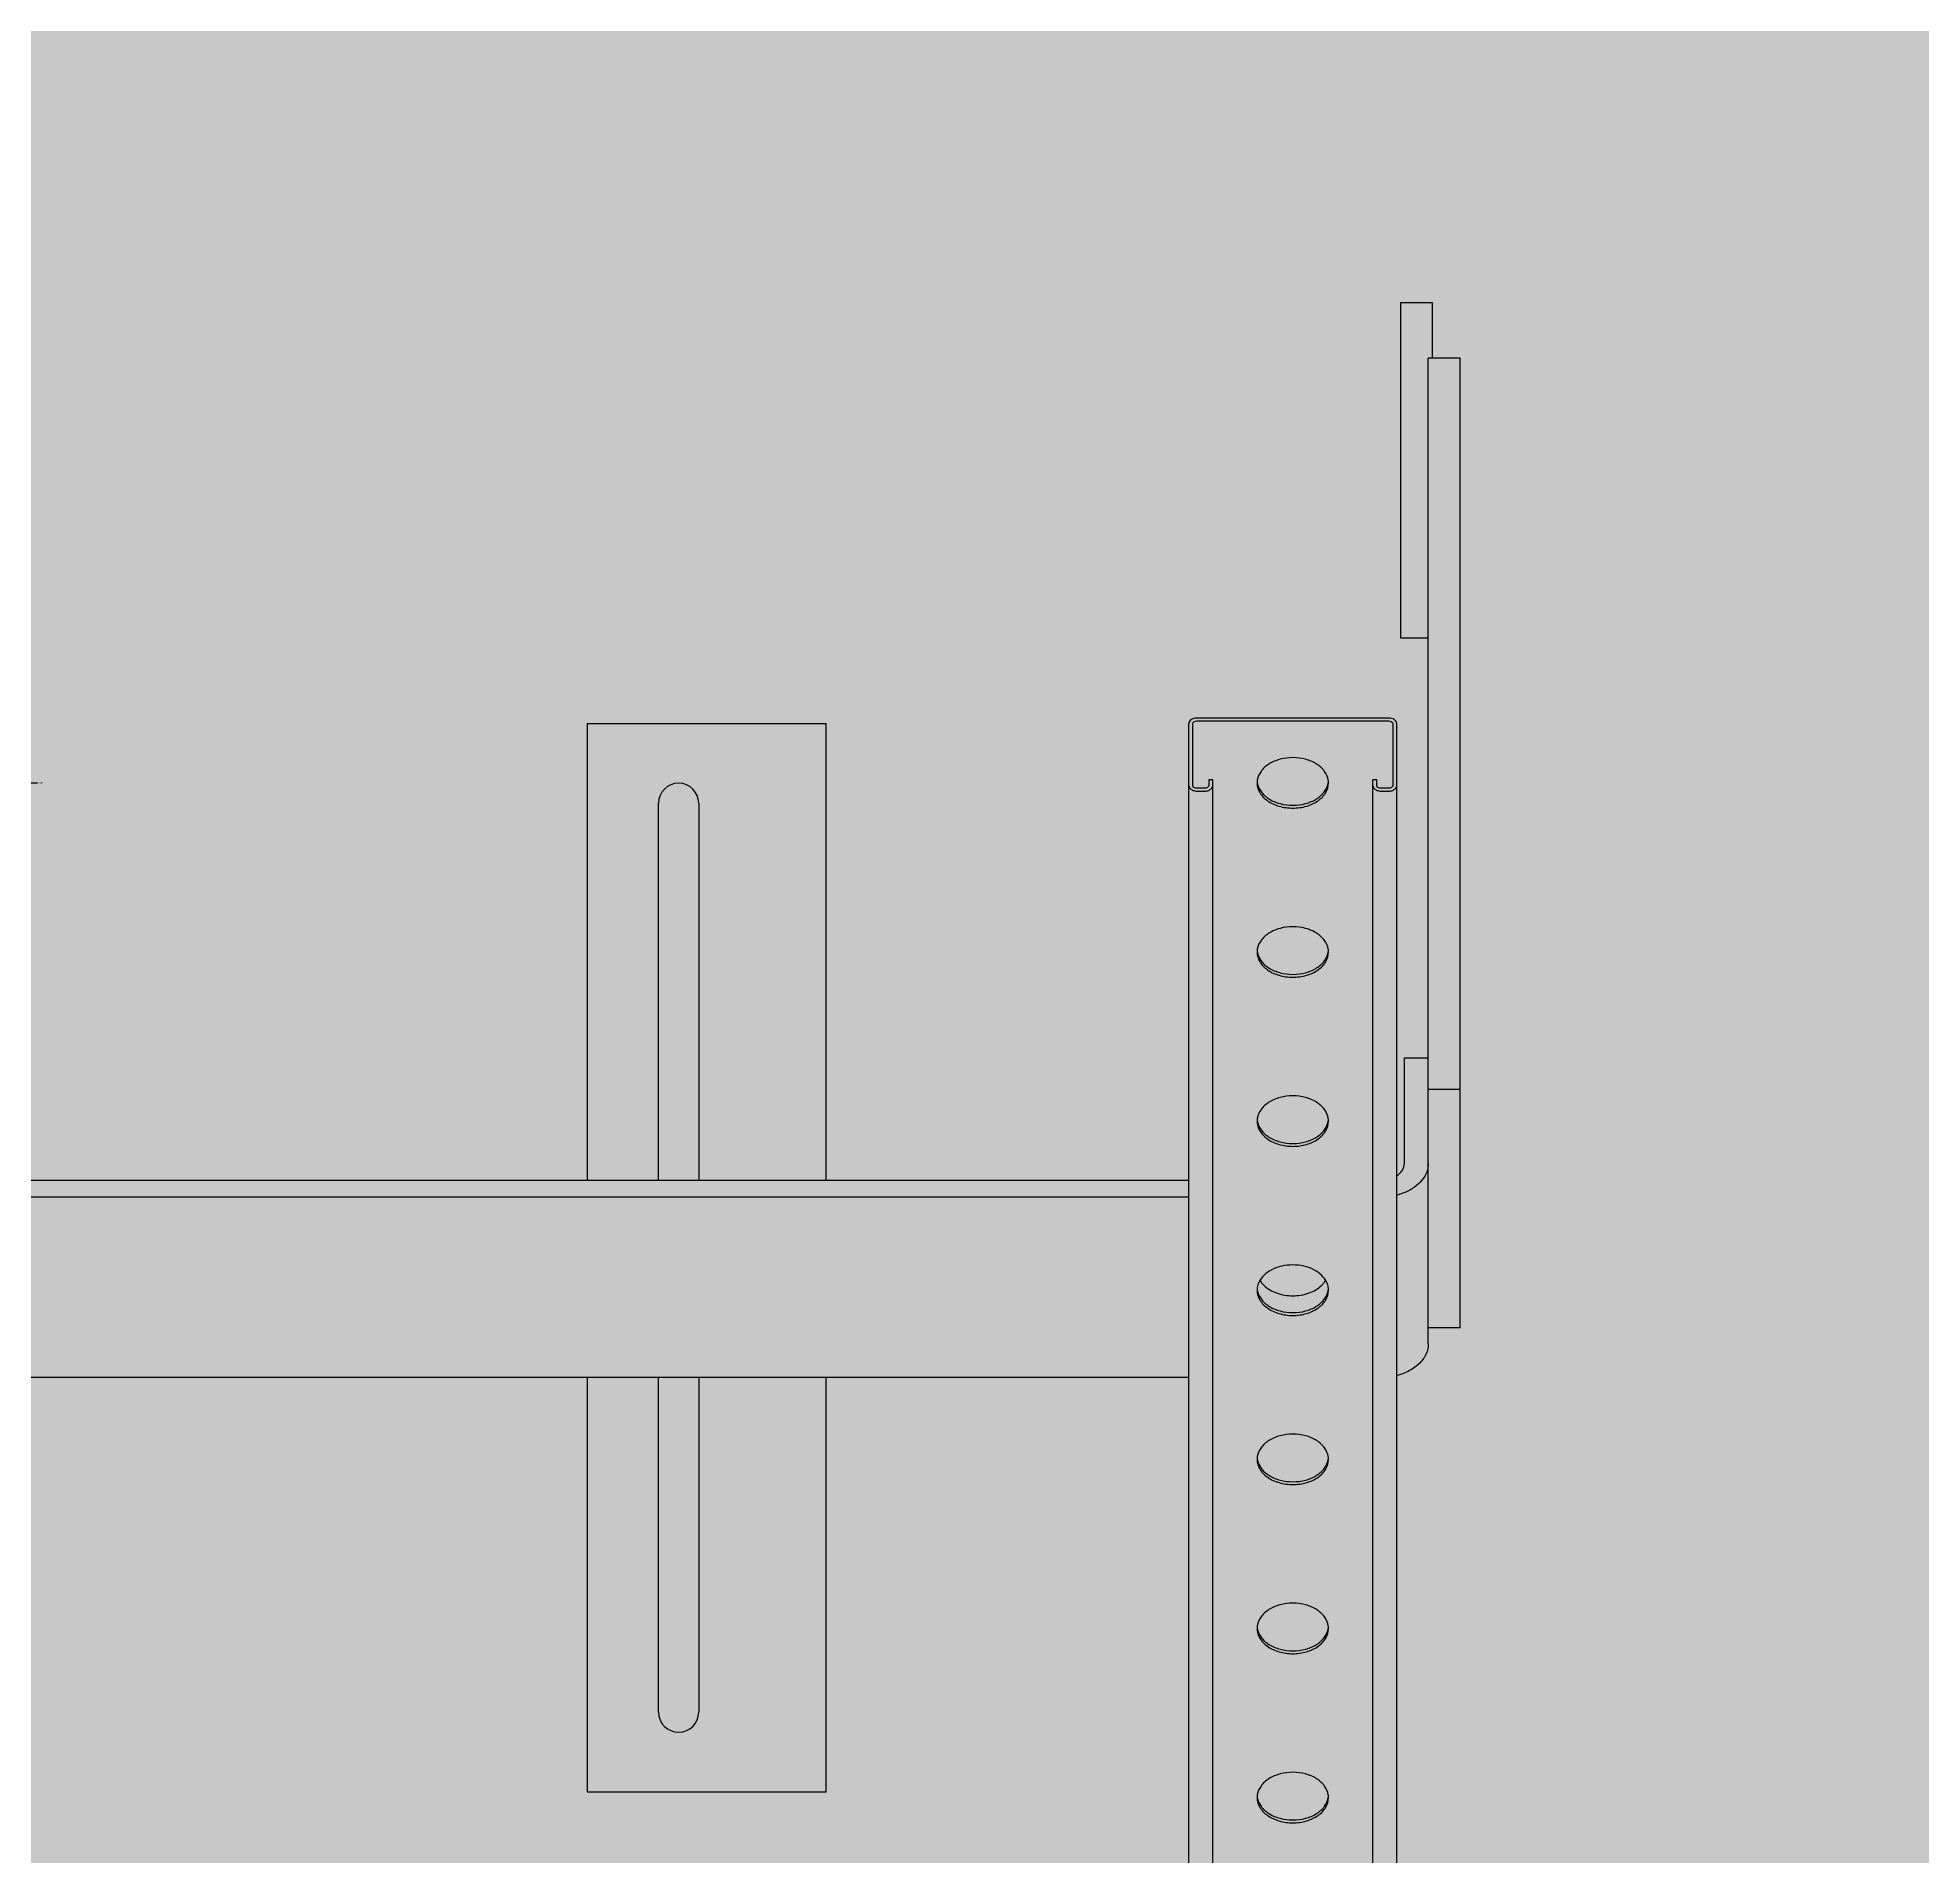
# Model space of a CAD drawing. Extents: x -18489 to 195597, y -1599 to 112111.
# Drawn here: x -16917.06 to -16879.58, y 2400.01 to 2436.19 of the extents above; entities that cross this region are included whole.
import ezdxf

# ---------------------------------------------------------------- set-up
doc = ezdxf.new("R2010")
doc.units = 0
doc.header["$LTSCALE"] = 100
for name, color, linetype in [('188K-SM-03-F10-MECH-EQ-Y2257103$0$0 Xref', 8, 'Continuous'), ('188K-SM-03-F10-MECH-EQ-Y2257103$0$M-EQU-FOUNDATION', 8, 'Continuous'), ('188K-SM-03-F10-MECH-EQ-Y2257103$0$Micron CUP L10 HVAC EQU$0$M-MECH-EQU', 136, 'Continuous'), ('188K-SM-03-F10-MECH-EQ-Y2257103$0$Micron CUP L10 HVAC EQU$0$M-PHASE1 AREA', 252, 'Continuous')]:
    doc.layers.add(name, color=color, linetype=linetype)
doc.styles.add('188K-SM-03-F10-MECH-EQ-Y2257103$0$Micron CUP L10 HVAC EQU$0$Standard', font='arial.ttf')
doc.dimstyles.new('188K-SM-03-F10-MECH-EQ-Y2257103$0$Micron CUP L10 HVAC EQU$0$Standard', dxfattribs={"dimtxt": 0.18, "dimasz": 0.18, "dimexe": 0.18, "dimexo": 0.0625, "dimgap": 0.09, "dimtad": 0, "dimtih": 1, "dimtoh": 1, "dimdec": 4, "dimzin": 0, "dimdsep": 46, "dimtxsty": '188K-SM-03-F10-MECH-EQ-Y2257103$0$Micron CUP L10 HVAC EQU$0$Standard', "dimcen": 0.09, "dimadec": 0, "dimazin": 0, "dimtfac": 1, "dimtdec": 4, "dimtofl": 0, "dimtmove": 0, "dimatfit": 3, "dimfxl": 1, "dimtolj": 1, "dimtzin": 0, "dimarcsym": 0})
pattern_1 = [(50, (4473.52, 709.2), (54.6554, -4.78173), [5.715, -62.865]), (355, (4473.52, 709.2), (-10.57303, 57.31705), [4.572, -50.29218]), (100.45144, (4478.076, 708.8), (44.08237, 52.53533), [4.857, -53.42707]), (46.1842, (4473.52, 724.44), (81.32371, -12.6127), [8.5725, -94.2975]), (96.63556, (4480.3, 723.39), (71.22124, 74.22784), [7.2855, -80.14068]), (351.18415, (4473.52, 724.44), (71.22124, 74.22784), [6.858, -75.43792]), (21, (4481.14, 720.63), (45.48432, -30.67956), [5.715, -62.865]), (326, (4481.14, 720.63), (18.54061, 55.25639), [4.572, -50.292]), (71.45144, (4484.93, 718.07), (64.02493, 24.57683), [4.857, -53.42698]), (37.5, (4473.521, 709.2), (0.926581, 25.366512), [0, -49.6824, 0, -51.054, 0, -50.4825]), (7.5, (4473.52, 709.2), (20.0459, 30.054172), [0, -29.1084, 0, -48.5394, 0, -19.2405]), (327.5, (4456.529, 709.2), (40.677179, -1.718623), [0, -19.05, 0, -59.436, 0, -78.867]), (317.5, (4448.91, 709.2), (44.438754, 7.62795), [0, -24.765, 0, -39.4716, 0, -56.007])]

# ---------------------------------------------------------------- blocks, each defined once
blk = doc.blocks.new('*D534')
at = {"layer": '188K-SM-03-F10-MECH-EQ-Y2257103$0$Micron CUP L10 HVAC EQU$0$M-PHASE1 AREA', "color": 0, "lineweight": -2, "transparency": 16777216}
for p, q in [((-8209.33, 15099.66), (-8209.33, 15039.3)), ((-8682.33, 14485.28), (-8682.33, 15039.66)), ((-8682.15, 15039.48), (-8209.51, 15039.48)), ((-8209.33, 15039.48), (-7739.19, 15039.48))]:
    blk.add_line(p, q, dxfattribs=at)
at = {"layer": '188K-SM-03-F10-MECH-EQ-Y2257103$0$Micron CUP L10 HVAC EQU$0$M-PHASE1 AREA', "color": 0, "transparency": 16777216}
for points in [[(-8682.15, 15039.51), (-8682.15, 15039.45), (-8682.33, 15039.48)], [(-8209.51, 15039.51), (-8209.51, 15039.45), (-8209.33, 15039.48)]]:
    blk.add_solid(points, dxfattribs=at)
at = {"layer": 'DefPoints', "color": 0, "transparency": 16777216}
for p in [(-8209.33, 15099.72), (-8209.33, 15039.48), (-8682.33, 14485.22)]:
    blk.add_point(p, dxfattribs=at)
at = {"layer": '188K-SM-03-F10-MECH-EQ-Y2257103$0$Micron CUP L10 HVAC EQU$0$M-PHASE1 AREA', "color": 0, "transparency": 16777216, "insert": (-7738.59, 15039.48), "char_height": 0.18, "attachment_point": 5, "style": '188K-SM-03-F10-MECH-EQ-Y2257103$0$Micron CUP L10 HVAC EQU$0$Standard'}
blk.add_mtext('\\A1;473.0000', dxfattribs=at)
blk = doc.blocks.new('188K-SM-03-F10-MECH-EQ-Y2257103$0$Micron CUP L10 HVAC EQU$0$A$C0c53ceb0')
at = {"layer": '188K-SM-03-F10-MECH-EQ-Y2257103$0$Micron CUP L10 HVAC EQU$0$M-PHASE1 AREA'}
for p, q in [((-7468.10625, 15135.0669), (-7468.10625, 15068.35899)), ((-7468.10625, 15135.0669), (-7461.76293, 15135.0669)), ((-7461.76293, 15135.0669), (-7461.76293, 15123.9524)), ((-7462.53711, 14927.90932), (-7462.53711, 15123.9524)), ((-7456.19379, 15123.9524), (-7462.53711, 15123.9524)), ((-7456.19379, 14931.07259), (-7456.19379, 15123.9524)), ((-7468.10625, 15068.35899), (-7462.53711, 15068.35899)), ((-7629.86085, 15051.2741), (-7629.86085, 14960.42849)), ((-7629.86085, 15051.2741), (-7582.28596, 15051.2741)), ((-7582.28596, 14960.42849), (-7582.28596, 15051.2741)), ((-7510.17543, 14523.3837), (-7510.17543, 15051.2579)), ((-7509.38251, 15038.9679), (-7509.38251, 15051.2579)), ((-7470.40283, 15052.37925), (-7508.5896, 15052.37925)), ((-7508.5896, 15051.81857), (-7470.40283, 15051.81857)), ((-7469.60991, 15051.2579), (-7469.60991, 15038.9679)), ((-7468.817, 14523.3837), (-7468.817, 15051.2579)), ((-7506.21085, 15040.08925), (-7506.21085, 15038.9679)), ((-7505.41794, 15040.08925), (-7506.21085, 15040.08925)), ((-7505.41794, 14536.60276), (-7505.41794, 15040.08925)), ((-7473.57448, 14536.60276), (-7473.57448, 15040.08925)), ((-7472.78157, 15040.08925), (-7473.57448, 15040.08925)), ((-7472.78157, 15038.9679), (-7472.78157, 15040.08925)), ((-7507.00377, 15038.40722), (-7508.5896, 15038.40722)), ((-7508.5896, 15037.84654), (-7507.00377, 15037.84654)), ((-7470.40283, 15038.40722), (-7471.98866, 15038.40722)), ((-7471.98866, 15037.84654), (-7470.40283, 15037.84654)), ((-7615.65082, 14960.42849), (-7615.65082, 15035.41581)), ((-7607.65923, 15035.41581), (-7607.65923, 14960.42849)), ((-7467.2946, 14984.77012), (-7462.53711, 14984.77012)), ((-7467.2946, 14963.79254), (-7467.2946, 14984.76862)), ((-7456.19379, 14978.51176), (-7462.53711, 14978.51176)), ((-7979.45407, 14960.42849), (-7510.17543, 14960.42849)), ((-7510.17543, 14957.06444), (-7979.45407, 14957.06444)), ((-7456.19379, 14931.07259), (-7462.53711, 14931.07259)), ((-7510.17543, 14921.18121), (-7979.45407, 14921.18121)), ((-7629.86085, 14921.18121), (-7629.86085, 14838.77296)), ((-7615.65082, 14854.63125), (-7615.65082, 14921.18121)), ((-7607.65923, 14921.18121), (-7607.65923, 14854.63125)), ((-7582.28596, 14838.77296), (-7582.28596, 14921.18121)), ((-7629.86085, 14838.77296), (-7582.28596, 14838.77296))]:
    blk.add_line(p, q, dxfattribs=at)
for centre, radius, start, end in [((-7493.05744, 15039.48337), 3.54328, 175.4231627, 179.9944593), ((-7493.00622, 15039.47911), 3.59469, 171.2877542, 175.420507), ((-7485.98621, 15039.47911), 3.59469, 4.579493, 8.7122458), ((-7485.93498, 15039.48337), 3.54328, 0.0055407, 4.5768373), ((-7611.65503, 15035.41581), 3.99579, 0, 180), ((-7508.59076, 15040.05767), 2.21113, 259.332974, 270.0300823), ((-7471.98982, 15040.05767), 2.21113, 259.332974, 270.0300823), ((-7493.05744, 15005.84285), 3.54328, 175.4231627, 179.9944593), ((-7493.00622, 15005.83858), 3.59469, 171.2877542, 175.420507), ((-7485.98621, 15005.83858), 3.59469, 4.579493, 8.7122458), ((-7485.93498, 15005.84285), 3.54328, 0.0055407, 4.5768373), ((-7493.05744, 14972.20233), 3.54328, 175.4231627, 179.9944593), ((-7493.00622, 14972.19806), 3.59469, 171.2877542, 175.420507), ((-7485.98621, 14972.19806), 3.59469, 4.579493, 8.7122458), ((-7485.93498, 14972.20233), 3.54328, 0.0055407, 4.5768373), ((-7493.05744, 14938.56181), 3.54328, 175.4231627, 179.9944593), ((-7493.00622, 14938.55754), 3.59469, 171.2877542, 175.420507), ((-7491.5556, 14943.32952), 5.29236, 220.6498348, 225.8206023), ((-7487.43682, 14943.32952), 5.29236, 314.1793977, 319.3501652), ((-7485.98621, 14938.55754), 3.59469, 4.579493, 8.7122458), ((-7485.93498, 14938.56181), 3.54328, 0.0055407, 4.5768373), ((-7493.05744, 14904.92129), 3.54328, 175.4231627, 179.9944593), ((-7493.00622, 14904.91702), 3.59469, 171.2877542, 175.420507), ((-7485.98621, 14904.91702), 3.59469, 4.579493, 8.7122458), ((-7485.93498, 14904.92129), 3.54328, 0.0055407, 4.5768373), ((-7493.05744, 14871.28076), 3.54328, 175.4231627, 179.9944593), ((-7493.00622, 14871.2765), 3.59469, 171.2877542, 175.420507), ((-7485.98621, 14871.2765), 3.59469, 4.579493, 8.7122458), ((-7485.93498, 14871.28076), 3.54328, 0.0055407, 4.5768373), ((-7611.65503, 14854.63125), 3.99579, 180, 0), ((-7493.05744, 14837.64024), 3.54328, 175.4231627, 179.9944593), ((-7493.00622, 14837.63597), 3.59469, 171.2877542, 175.420507), ((-7485.98621, 14837.63597), 3.59469, 4.579493, 8.7122458), ((-7485.93498, 14837.64024), 3.54328, 0.0055407, 4.5768373)]:
    blk.add_arc(centre, radius, start, end, dxfattribs=at)
for points in [[(-7510.07129, 15051.65755), (-7510.13666, 15051.5364), (-7510.17543, 15051.39557), (-7510.17543, 15051.2579)], [(-7509.38251, 15037.99678), (-7509.25952, 15037.94656), (-7509.13057, 15037.90947), (-7509.00004, 15037.88475)], [(-7507.00377, 15037.84654), (-7506.73476, 15037.84654), (-7506.4599, 15037.89508), (-7506.21085, 15037.99678)], [(-7505.52208, 15038.56824), (-7505.45671, 15038.6894), (-7505.41794, 15038.83023), (-7505.41794, 15038.9679)], [(-7472.78157, 15037.99678), (-7472.65858, 15037.94656), (-7472.52963, 15037.90947), (-7472.3991, 15037.88475)], [(-7470.40283, 15037.84654), (-7470.13382, 15037.84654), (-7469.85896, 15037.89508), (-7469.60991, 15037.99678)], [(-7468.92114, 15038.56824), (-7468.85577, 15038.6894), (-7468.817, 15038.83023), (-7468.817, 15038.9679)], [(-7496.25301, 14940.11454), (-7496.40023, 14939.79413), (-7496.50605, 14939.45059), (-7496.55943, 14939.10203)], [(-7496.02411, 14940.50431), (-7495.89085, 14940.28498), (-7495.738, 14940.07671), (-7495.57094, 14939.8819)], [(-7483.42148, 14939.8819), (-7483.25443, 14940.07671), (-7483.10158, 14940.28498), (-7482.96832, 14940.50431)], [(-7482.433, 14939.10203), (-7482.48638, 14939.45059), (-7482.59219, 14939.79413), (-7482.73942, 14940.11454)]]:
    blk.add_open_spline(points, degree=3, dxfattribs=at)
for points, knots in [([(-7508.5896, 15052.37925), (-7508.74754, 15052.37925), (-7509.30174, 15052.32539), (-7509.87928, 15052.01343), (-7510.07129, 15051.65755)], [0, 0, 0, 0, 0.280876256, 1, 1, 1, 1]), ([(-7509.38251, 15051.2579), (-7509.38251, 15051.41106), (-7509.14648, 15051.74442), (-7508.78434, 15051.81857), (-7508.5896, 15051.81857)], [0, 0, 0, 0, 0.440239368, 1, 1, 1, 1]), ([(-7469.05853, 15051.85276), (-7469.13251, 15051.93631), (-7469.51003, 15052.25547), (-7470.02498, 15052.37925), (-7470.40283, 15052.37925)], [0, 0, 0, 0, 0.227996945, 1, 1, 1, 1]), ([(-7470.40283, 15051.81857), (-7470.20809, 15051.81857), (-7469.84595, 15051.74442), (-7469.60991, 15051.41106), (-7469.60991, 15051.2579)], [0, 0, 0, 0, 0.559760632, 1, 1, 1, 1]), ([(-7468.817, 15051.2579), (-7468.817, 15051.41686), (-7468.88863, 15051.63758), (-7469.0203, 15051.80957), (-7469.05853, 15051.85276)], [0, 0, 0, 0, 0.733758948, 1, 1, 1, 1]), ([(-7489.49621, 15044.50737), (-7490.35055, 15044.50737), (-7492.01434, 15044.29799), (-7494.22999, 15043.37442), (-7495.88739, 15041.93521), (-7496.46351, 15040.6499), (-7496.55943, 15040.0236)], [0, 0, 0, 0, 0.284584443, 0.551250143, 0.788945637, 1, 1, 1, 1]), ([(-7482.433, 15040.0236), (-7482.52891, 15040.6499), (-7483.10504, 15041.93521), (-7484.76244, 15043.37442), (-7486.97809, 15044.29799), (-7488.64187, 15044.50737), (-7489.49621, 15044.50737)], [0, 0, 0, 0, 0.211054363, 0.448749857, 0.715415557, 1, 1, 1, 1]), ([(-7510.17543, 15038.9679), (-7510.17543, 15038.76804), (-7509.98928, 15038.32862), (-7509.6019, 15038.08636), (-7509.38251, 15037.99678)], [0, 0, 0, 0, 0.457524368, 1, 1, 1, 1]), ([(-7508.5896, 15038.40722), (-7508.78434, 15038.40722), (-7509.14648, 15038.48137), (-7509.38251, 15038.81474), (-7509.38251, 15038.9679)], [0, 0, 0, 0, 0.559760632, 1, 1, 1, 1]), ([(-7506.21085, 15038.9679), (-7506.21085, 15038.81474), (-7506.44689, 15038.48137), (-7506.80903, 15038.40722), (-7507.00377, 15038.40722)], [0, 0, 0, 0, 0.440239368, 1, 1, 1, 1]), ([(-7506.21085, 15037.99678), (-7506.13455, 15038.02793), (-7505.86417, 15038.15936), (-7505.62607, 15038.37551), (-7505.52208, 15038.56824)], [0, 0, 0, 0, 0.273440322, 1, 1, 1, 1]), ([(-7496.60073, 15039.48372), (-7496.60073, 15038.81803), (-7496.16832, 15037.38812), (-7494.51274, 15035.75104), (-7492.18753, 15034.69921), (-7490.4115, 15034.46007), (-7489.49621, 15034.46007)], [0, 0, 0, 0, 0.209467371, 0.444666581, 0.711993302, 1, 1, 1, 1]), ([(-7496.55943, 15039.50451), (-7496.46351, 15038.87821), (-7495.88739, 15037.5929), (-7494.22999, 15036.15369), (-7492.01434, 15035.23012), (-7490.35055, 15035.02074), (-7489.49621, 15035.02074)], [0, 0, 0, 0, 0.211054363, 0.448749857, 0.715415557, 1, 1, 1, 1]), ([(-7489.49621, 15035.02074), (-7488.64187, 15035.02074), (-7486.97809, 15035.23012), (-7484.76244, 15036.15369), (-7483.10504, 15037.5929), (-7482.52891, 15038.87821), (-7482.433, 15039.50451)], [0, 0, 0, 0, 0.284584443, 0.551250143, 0.788945637, 1, 1, 1, 1]), ([(-7489.49621, 15034.46007), (-7488.58092, 15034.46007), (-7486.8049, 15034.69921), (-7484.47968, 15035.75104), (-7482.8241, 15037.38812), (-7482.3917, 15038.81803), (-7482.3917, 15039.48372)], [0, 0, 0, 0, 0.288006698, 0.555333419, 0.790532629, 1, 1, 1, 1]), ([(-7473.57448, 15038.9679), (-7473.57448, 15038.76804), (-7473.38833, 15038.32862), (-7473.00095, 15038.08636), (-7472.78157, 15037.99678)], [0, 0, 0, 0, 0.457524368, 1, 1, 1, 1]), ([(-7471.98866, 15038.40722), (-7472.18339, 15038.40722), (-7472.54553, 15038.48137), (-7472.78157, 15038.81474), (-7472.78157, 15038.9679)], [0, 0, 0, 0, 0.559760632, 1, 1, 1, 1]), ([(-7469.60991, 15038.9679), (-7469.60991, 15038.81474), (-7469.84595, 15038.48137), (-7470.20809, 15038.40722), (-7470.40283, 15038.40722)], [0, 0, 0, 0, 0.440239368, 1, 1, 1, 1]), ([(-7469.60991, 15037.99678), (-7469.53361, 15038.02793), (-7469.26322, 15038.15936), (-7469.02512, 15038.37551), (-7468.92114, 15038.56824)], [0, 0, 0, 0, 0.273440322, 1, 1, 1, 1]), ([(-7489.49621, 15010.86685), (-7490.35055, 15010.86685), (-7492.01434, 15010.65747), (-7494.22999, 15009.7339), (-7495.88739, 15008.29469), (-7496.46351, 15007.00937), (-7496.55943, 15006.38308)], [0, 0, 0, 0, 0.284584443, 0.551250143, 0.788945637, 1, 1, 1, 1]), ([(-7482.433, 15006.38308), (-7482.52891, 15007.00937), (-7483.10504, 15008.29469), (-7484.76244, 15009.7339), (-7486.97809, 15010.65747), (-7488.64187, 15010.86685), (-7489.49621, 15010.86685)], [0, 0, 0, 0, 0.211054363, 0.448749857, 0.715415557, 1, 1, 1, 1]), ([(-7496.60073, 15005.84319), (-7496.60073, 15005.17751), (-7496.16832, 15003.7476), (-7494.51274, 15002.11052), (-7492.18753, 15001.05869), (-7490.4115, 15000.81954), (-7489.49621, 15000.81954)], [0, 0, 0, 0, 0.209467371, 0.444666581, 0.711993302, 1, 1, 1, 1]), ([(-7496.55943, 15005.86399), (-7496.46351, 15005.23769), (-7495.88739, 15003.95238), (-7494.22999, 15002.51317), (-7492.01434, 15001.5896), (-7490.35055, 15001.38022), (-7489.49621, 15001.38022)], [0, 0, 0, 0, 0.211054363, 0.448749857, 0.715415557, 1, 1, 1, 1]), ([(-7489.49621, 15001.38022), (-7488.64187, 15001.38022), (-7486.97809, 15001.5896), (-7484.76244, 15002.51317), (-7483.10504, 15003.95238), (-7482.52891, 15005.23769), (-7482.433, 15005.86399)], [0, 0, 0, 0, 0.284584443, 0.551250143, 0.788945637, 1, 1, 1, 1]), ([(-7489.49621, 15000.81954), (-7488.58092, 15000.81954), (-7486.8049, 15001.05869), (-7484.47968, 15002.11052), (-7482.8241, 15003.7476), (-7482.3917, 15005.17751), (-7482.3917, 15005.84319)], [0, 0, 0, 0, 0.288006698, 0.555333419, 0.790532629, 1, 1, 1, 1]), ([(-7489.49621, 14977.22632), (-7490.35055, 14977.22632), (-7492.01434, 14977.01694), (-7494.22999, 14976.09338), (-7495.88739, 14974.65416), (-7496.46351, 14973.36885), (-7496.55943, 14972.74256)], [0, 0, 0, 0, 0.284584443, 0.551250143, 0.788945637, 1, 1, 1, 1]), ([(-7482.433, 14972.74256), (-7482.52891, 14973.36885), (-7483.10504, 14974.65416), (-7484.76244, 14976.09338), (-7486.97809, 14977.01694), (-7488.64187, 14977.22632), (-7489.49621, 14977.22632)], [0, 0, 0, 0, 0.211054363, 0.448749857, 0.715415557, 1, 1, 1, 1]), ([(-7496.60073, 14972.20267), (-7496.60073, 14971.53698), (-7496.16832, 14970.10708), (-7494.51274, 14968.46999), (-7492.18753, 14967.41817), (-7490.4115, 14967.17902), (-7489.49621, 14967.17902)], [0, 0, 0, 0, 0.209467371, 0.444666581, 0.711993302, 1, 1, 1, 1]), ([(-7496.55943, 14972.22346), (-7496.46351, 14971.59717), (-7495.88739, 14970.31186), (-7494.22999, 14968.87264), (-7492.01434, 14967.94908), (-7490.35055, 14967.7397), (-7489.49621, 14967.7397)], [0, 0, 0, 0, 0.211054363, 0.448749857, 0.715415557, 1, 1, 1, 1]), ([(-7489.49621, 14967.7397), (-7488.64187, 14967.7397), (-7486.97809, 14967.94908), (-7484.76244, 14968.87264), (-7483.10504, 14970.31186), (-7482.52891, 14971.59717), (-7482.433, 14972.22346)], [0, 0, 0, 0, 0.284584443, 0.551250143, 0.788945637, 1, 1, 1, 1]), ([(-7489.49621, 14967.17902), (-7488.58092, 14967.17902), (-7486.8049, 14967.41817), (-7484.47968, 14968.46999), (-7482.8241, 14970.10708), (-7482.3917, 14971.53698), (-7482.3917, 14972.20267)], [0, 0, 0, 0, 0.288006698, 0.555333419, 0.790532629, 1, 1, 1, 1]), ([(-7468.79799, 14961.33853), (-7468.36024, 14961.62864), (-7467.61031, 14962.32746), (-7467.2946, 14963.32801), (-7467.2946, 14963.79254)], [0, 0, 0, 0, 0.530633996, 1, 1, 1, 1]), ([(-7462.53711, 14963.79254), (-7462.53711, 14963.20578), (-7462.77054, 14961.98642), (-7463.76001, 14960.33879), (-7465.29377, 14958.95044), (-7466.55835, 14958.27053), (-7467.24355, 14957.9868)], [0, 0, 0, 0, 0.222954822, 0.459664115, 0.718205, 1, 1, 1, 1]), ([(-7467.24355, 14957.9868), (-7467.36812, 14957.93522), (-7467.8777, 14957.73514), (-7468.40164, 14957.57194), (-7468.80122, 14957.46925)], [0, 0, 0, 0, 0.246316039, 1, 1, 1, 1]), ([(-7489.49621, 14943.5858), (-7490.23259, 14943.5858), (-7491.67991, 14943.4244), (-7494.17324, 14942.56436), (-7495.7518, 14941.20538), (-7496.25301, 14940.11454)], [0, 0, 0, 0, 0.279084049, 0.545028917, 1, 1, 1, 1]), ([(-7482.73942, 14940.11454), (-7483.24063, 14941.20538), (-7484.81919, 14942.56436), (-7487.31251, 14943.4244), (-7488.75983, 14943.5858), (-7489.49621, 14943.5858)], [0, 0, 0, 0, 0.454971083, 0.720915951, 1, 1, 1, 1]), ([(-7496.60073, 14938.56215), (-7496.60073, 14937.89646), (-7496.16832, 14936.46655), (-7494.51274, 14934.82947), (-7492.18753, 14933.77765), (-7490.4115, 14933.5385), (-7489.49621, 14933.5385)], [0, 0, 0, 0, 0.209467371, 0.444666581, 0.711993302, 1, 1, 1, 1]), ([(-7496.55943, 14938.58294), (-7496.46351, 14937.95665), (-7495.88739, 14936.67133), (-7494.22999, 14935.23212), (-7492.01434, 14934.30855), (-7490.35055, 14934.09917), (-7489.49621, 14934.09917)], [0, 0, 0, 0, 0.211054363, 0.448749857, 0.715415557, 1, 1, 1, 1]), ([(-7495.24389, 14939.53405), (-7494.53989, 14938.84913), (-7492.6716, 14937.79216), (-7489.49621, 14937.29017), (-7486.32083, 14937.79216), (-7484.45253, 14938.84913), (-7483.74854, 14939.53405)], [0, 0, 0, 0, 0.236938801, 0.5, 0.763061198, 1, 1, 1, 1]), ([(-7489.49621, 14934.09917), (-7488.64187, 14934.09917), (-7486.97809, 14934.30855), (-7484.76244, 14935.23212), (-7483.10504, 14936.67133), (-7482.52891, 14937.95665), (-7482.433, 14938.58294)], [0, 0, 0, 0, 0.284584443, 0.551250143, 0.788945637, 1, 1, 1, 1]), ([(-7489.49621, 14933.5385), (-7488.58092, 14933.5385), (-7486.8049, 14933.77765), (-7484.47968, 14934.82947), (-7482.8241, 14936.46655), (-7482.3917, 14937.89646), (-7482.3917, 14938.56215)], [0, 0, 0, 0, 0.288006698, 0.555333419, 0.790532629, 1, 1, 1, 1]), ([(-7462.53711, 14927.90932), (-7462.53711, 14927.21892), (-7462.86748, 14925.76772), (-7464.23043, 14923.89675), (-7466.27794, 14922.43226), (-7467.92207, 14921.81196), (-7468.80122, 14921.58603)], [0, 0, 0, 0, 0.21748498, 0.45261355, 0.714058089, 1, 1, 1, 1]), ([(-7489.49621, 14909.94528), (-7490.35055, 14909.94528), (-7492.01434, 14909.7359), (-7494.22999, 14908.81233), (-7495.88739, 14907.37312), (-7496.46351, 14906.08781), (-7496.55943, 14905.46151)], [0, 0, 0, 0, 0.284584443, 0.551250143, 0.788945637, 1, 1, 1, 1]), ([(-7482.433, 14905.46151), (-7482.52891, 14906.08781), (-7483.10504, 14907.37312), (-7484.76244, 14908.81233), (-7486.97809, 14909.7359), (-7488.64187, 14909.94528), (-7489.49621, 14909.94528)], [0, 0, 0, 0, 0.211054363, 0.448749857, 0.715415557, 1, 1, 1, 1]), ([(-7496.60073, 14904.92163), (-7496.60073, 14904.25594), (-7496.16832, 14902.82603), (-7494.51274, 14901.18895), (-7492.18753, 14900.13712), (-7490.4115, 14899.89798), (-7489.49621, 14899.89798)], [0, 0, 0, 0, 0.209467371, 0.444666581, 0.711993302, 1, 1, 1, 1]), ([(-7496.55943, 14904.94242), (-7496.46351, 14904.31612), (-7495.88739, 14903.03081), (-7494.22999, 14901.5916), (-7492.01434, 14900.66803), (-7490.35055, 14900.45865), (-7489.49621, 14900.45865)], [0, 0, 0, 0, 0.211054363, 0.448749857, 0.715415557, 1, 1, 1, 1]), ([(-7489.49621, 14900.45865), (-7488.64187, 14900.45865), (-7486.97809, 14900.66803), (-7484.76244, 14901.5916), (-7483.10504, 14903.03081), (-7482.52891, 14904.31612), (-7482.433, 14904.94242)], [0, 0, 0, 0, 0.284584443, 0.551250143, 0.788945637, 1, 1, 1, 1]), ([(-7489.49621, 14899.89798), (-7488.58092, 14899.89798), (-7486.8049, 14900.13712), (-7484.47968, 14901.18895), (-7482.8241, 14902.82603), (-7482.3917, 14904.25594), (-7482.3917, 14904.92163)], [0, 0, 0, 0, 0.288006698, 0.555333419, 0.790532629, 1, 1, 1, 1]), ([(-7489.49621, 14876.30476), (-7490.35055, 14876.30476), (-7492.01434, 14876.09538), (-7494.22999, 14875.17181), (-7495.88739, 14873.7326), (-7496.46351, 14872.44729), (-7496.55943, 14871.82099)], [0, 0, 0, 0, 0.284584443, 0.551250143, 0.788945637, 1, 1, 1, 1]), ([(-7482.433, 14871.82099), (-7482.52891, 14872.44729), (-7483.10504, 14873.7326), (-7484.76244, 14875.17181), (-7486.97809, 14876.09538), (-7488.64187, 14876.30476), (-7489.49621, 14876.30476)], [0, 0, 0, 0, 0.211054363, 0.448749857, 0.715415557, 1, 1, 1, 1]), ([(-7496.60073, 14871.28111), (-7496.60073, 14870.61542), (-7496.16832, 14869.18551), (-7494.51274, 14867.54843), (-7492.18753, 14866.4966), (-7490.4115, 14866.25745), (-7489.49621, 14866.25745)], [0, 0, 0, 0, 0.209467371, 0.444666581, 0.711993302, 1, 1, 1, 1]), ([(-7496.55943, 14871.3019), (-7496.46351, 14870.6756), (-7495.88739, 14869.39029), (-7494.22999, 14867.95108), (-7492.01434, 14867.02751), (-7490.35055, 14866.81813), (-7489.49621, 14866.81813)], [0, 0, 0, 0, 0.211054363, 0.448749857, 0.715415557, 1, 1, 1, 1]), ([(-7489.49621, 14866.81813), (-7488.64187, 14866.81813), (-7486.97809, 14867.02751), (-7484.76244, 14867.95108), (-7483.10504, 14869.39029), (-7482.52891, 14870.6756), (-7482.433, 14871.3019)], [0, 0, 0, 0, 0.284584443, 0.551250143, 0.788945637, 1, 1, 1, 1]), ([(-7489.49621, 14866.25745), (-7488.58092, 14866.25745), (-7486.8049, 14866.4966), (-7484.47968, 14867.54843), (-7482.8241, 14869.18551), (-7482.3917, 14870.61542), (-7482.3917, 14871.28111)], [0, 0, 0, 0, 0.288006698, 0.555333419, 0.790532629, 1, 1, 1, 1]), ([(-7489.49621, 14842.66423), (-7490.35055, 14842.66423), (-7492.01434, 14842.45485), (-7494.22999, 14841.53129), (-7495.88739, 14840.09207), (-7496.46351, 14838.80676), (-7496.55943, 14838.18047)], [0, 0, 0, 0, 0.284584443, 0.551250143, 0.788945637, 1, 1, 1, 1]), ([(-7482.433, 14838.18047), (-7482.52891, 14838.80676), (-7483.10504, 14840.09207), (-7484.76244, 14841.53129), (-7486.97809, 14842.45485), (-7488.64187, 14842.66423), (-7489.49621, 14842.66423)], [0, 0, 0, 0, 0.211054363, 0.448749857, 0.715415557, 1, 1, 1, 1]), ([(-7496.60073, 14837.64058), (-7496.60073, 14836.97489), (-7496.16832, 14835.54499), (-7494.51274, 14833.9079), (-7492.18753, 14832.85608), (-7490.4115, 14832.61693), (-7489.49621, 14832.61693)], [0, 0, 0, 0, 0.209467371, 0.444666581, 0.711993302, 1, 1, 1, 1]), ([(-7496.55943, 14837.66137), (-7496.46351, 14837.03508), (-7495.88739, 14835.74977), (-7494.22999, 14834.31056), (-7492.01434, 14833.38699), (-7490.35055, 14833.17761), (-7489.49621, 14833.17761)], [0, 0, 0, 0, 0.211054363, 0.448749857, 0.715415557, 1, 1, 1, 1]), ([(-7489.49621, 14833.17761), (-7488.64187, 14833.17761), (-7486.97809, 14833.38699), (-7484.76244, 14834.31056), (-7483.10504, 14835.74977), (-7482.52891, 14837.03508), (-7482.433, 14837.66137)], [0, 0, 0, 0, 0.284584443, 0.551250143, 0.788945637, 1, 1, 1, 1]), ([(-7489.49621, 14832.61693), (-7488.58092, 14832.61693), (-7486.8049, 14832.85608), (-7484.47968, 14833.9079), (-7482.8241, 14835.54499), (-7482.3917, 14836.97489), (-7482.3917, 14837.64058)], [0, 0, 0, 0, 0.288006698, 0.555333419, 0.790532629, 1, 1, 1, 1])]:
    blk.add_open_spline(points, degree=3, knots=knots, dxfattribs=at)
dim = blk.add_linear_dim(base=(-8209.32655, 15039.47911), p1=(-8682.32655, 14485.21968), p2=(-8209.32655, 15099.7246), dimstyle='188K-SM-03-F10-MECH-EQ-Y2257103$0$Micron CUP L10 HVAC EQU$0$Standard', dxfattribs=at)
dim.commit()
dim.dimension.update_dxf_attribs({"geometry": '*D534', "text_midpoint": (-7738.58738, 15039.47911), "dimtype": 128})
blk = doc.blocks.new('188K-SM-03-F10-MECH-EQ-Y2257103$0$Micron CUP L10 HVAC EQU')
at = {"layer": '188K-SM-03-F10-MECH-EQ-Y2257103$0$Micron CUP L10 HVAC EQU$0$M-MECH-EQU'}
blk.add_blockref('188K-SM-03-F10-MECH-EQ-Y2257103$0$Micron CUP L10 HVAC EQU$0$A$C0c53ceb0', (-206166.7, 2082.18), dxfattribs=at)
blk = doc.blocks.new('188K-SM-03-F10-MECH-EQ-Y2257103')
at = {"layer": '188K-SM-03-F10-MECH-EQ-Y2257103$0$M-EQU-FOUNDATION'}
h = blk.add_hatch(dxfattribs=at)
h.set_pattern_fill('AR-CONC', color=256, scale=0.3)
h.set_pattern_definition(pattern_1)
h.paths.add_polyline_path([(-17043.149, 4192.459), (-16393.149, 4192.459), (-16393.149, 1372.459), (-17043.149, 1372.459)], flags=16)
h.paths.add_polyline_path([(-17048.149, 4197.459), (-16388.149, 4197.459), (-16388.149, 1367.459), (-17048.149, 1367.459)])
h = blk.add_hatch(dxfattribs=at)
h.set_pattern_fill('AR-CONC', color=256, scale=0.3)
h.set_pattern_definition(pattern_1)
h.paths.add_polyline_path([(-17033.149, 4182.459), (-16403.149, 4182.459), (-16403.149, 1382.459), (-17033.149, 1382.459)])
at = {"layer": '188K-SM-03-F10-MECH-EQ-Y2257103$0$0 Xref', "xscale": 0.1, "yscale": 0.1, "zscale": 0.1}
blk.add_blockref('188K-SM-03-F10-MECH-EQ-Y2257103$0$Micron CUP L10 HVAC EQU', (4473.521, 709.199), dxfattribs=at)

msp = doc.modelspace()

# ---------------------------------------------------------------- block references
msp.add_blockref('188K-SM-03-F10-MECH-EQ-Y2257103', (0, 0))

doc.saveas('drawing.dxf')
